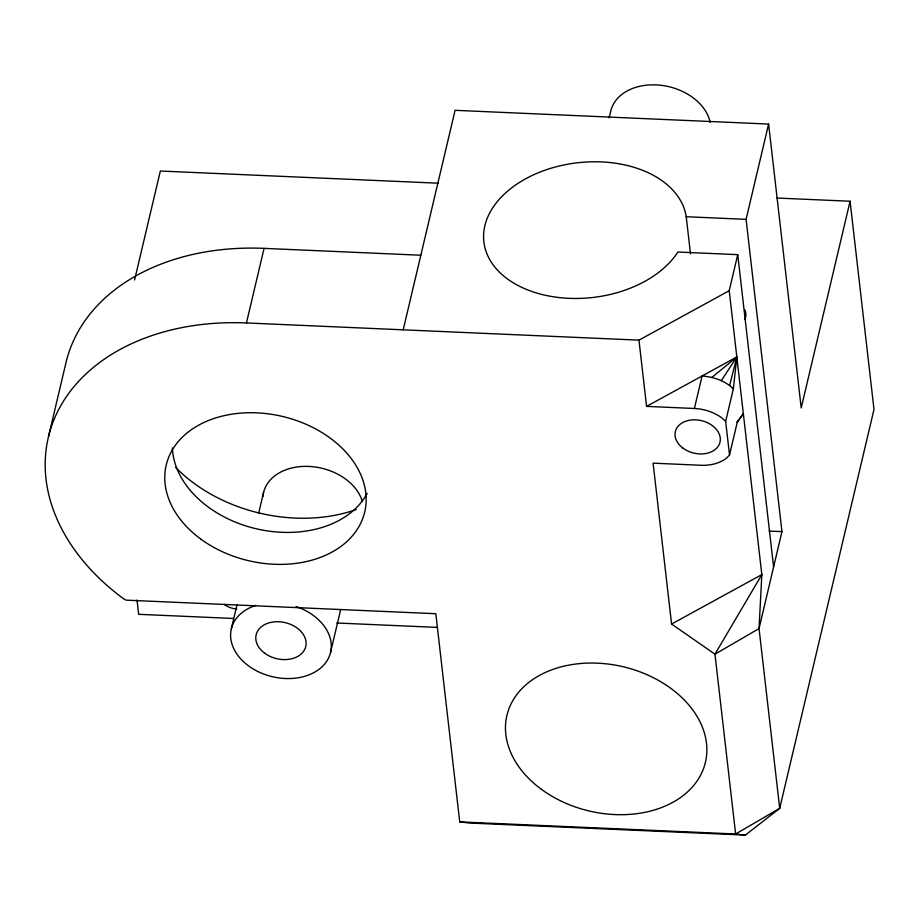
<?xml version="1.0" encoding="UTF-8"?>
<svg xmlns="http://www.w3.org/2000/svg" width="920" height="920" viewBox="0 0 920 920"><rect width="100%" height="100%" fill="white"/><g stroke="black" fill="none" stroke-linecap="round" stroke-linejoin="round"><path stroke-width="1.38" d="M776.952 198.041L850.08 201.238L874 409.434L779.7 808.358L745.338 835.107L735.632 833.991L714.966 654.189L671.577 624.047L653.096 463.162L700.925 465.267A38.249 27.784 13.3 0 0 726.57 458.114L729.525 454.986L725.661 421.383L733.344 388.872L736.828 356.948L646.576 406.387L638.963 340.147L729.215 290.708L737.736 254.656L677.879 252.034A101.982 67.781 -6.6 0 1 514.395 283.475A101.982 67.781 -6.6 0 1 540.81 171.752A101.982 67.781 -6.6 0 1 686.228 216.729L746.085 219.351L768.602 124.062L455.089 110.32L403.202 329.82M48.553 436.413L66.182 361.824A223.088 162.092 13.3 0 1 264.075 248.365L420.831 255.231M134.607 279.887L160.344 171.028L438.529 183.218M745.338 835.107L469.441 823.02L459.724 821.905L435.815 613.709L125.925 600.139L123.728 598.862A223.088 162.092 13.3 0 1 55.43 416.3A223.088 162.092 13.3 0 1 246.445 322.954L264.075 248.365M231.357 628.74L236.946 605.072M258.658 513.222L263.591 492.349M330.51 652.579L340.71 609.431M609.167 117.794L610.811 110.837A50.991 37.053 13.3 0 1 660.985 85.295A50.991 37.053 13.3 0 1 710.171 122.475M646.576 406.387L694.404 408.48L702.086 375.981C713.448 376.901 725.144 380.65 733.344 388.872M729.525 454.986L737.207 422.487L743.348 413.724L736.736 422.36M850.08 201.238L801.216 407.951L768.602 124.062M746.085 219.351L781.954 531.634L759.046 628.556L779.7 808.358L735.632 833.991L459.724 821.905M729.652 385.457L736.828 356.948L711.942 377.372M721.337 380.604L736.828 356.948M671.577 624.047L761.829 574.597L729.215 290.708M246.445 322.954L638.963 340.147M769.131 531.07L781.954 531.634M233.427 618.47L138.655 614.318L137.011 600.07M336.812 623.001L437.334 627.405M725.661 421.383L721.958 417.967A38.249 27.784 13.3 0 0 694.404 408.48M737.736 254.656L773.605 566.938M686.228 216.729L690.494 253.816M356.235 509.519A140.231 101.89 13.3 0 1 175.628 467.383M744.774 309.798A19.124 13.892 13.3 0 1 744.763 319.424M236.762 609.074A19.124 13.892 13.3 0 1 224.204 604.417M262.924 496.455A50.991 37.053 13.3 0 1 309.304 466.44A50.991 37.053 13.3 0 1 362.342 501.503M367.172 493.419A101.982 74.094 13.3 0 1 256.381 528.804A101.982 74.094 13.3 0 1 172.362 447.982M296.113 606.521A50.991 37.053 13.3 0 1 323.771 665.022A50.991 37.053 13.3 0 1 244.8 662.86A50.991 37.053 13.3 0 1 255.783 605.418M761.829 574.597L759.046 628.556L714.966 654.189L761.829 574.597M541.374 789.291A101.982 74.094 13.3 0 0 705.318 762.714A101.982 74.094 13.3 0 0 571.791 664.608A101.982 74.094 13.3 0 0 541.374 789.291M683.088 448.224A22.942 16.675 13.3 0 0 719.981 442.232A22.942 16.675 13.3 0 0 689.931 420.164A22.942 16.675 13.3 0 0 683.088 448.224M200.675 538.982A101.982 74.094 13.3 0 0 364.619 512.394A101.982 74.094 13.3 0 0 231.092 414.299A101.982 74.094 13.3 0 0 200.675 538.982M264.741 653.257A25.495 18.526 13.3 0 0 305.728 646.61A25.495 18.526 13.3 0 0 272.343 622.092A25.495 18.526 13.3 0 0 264.741 653.257"/></g></svg>
